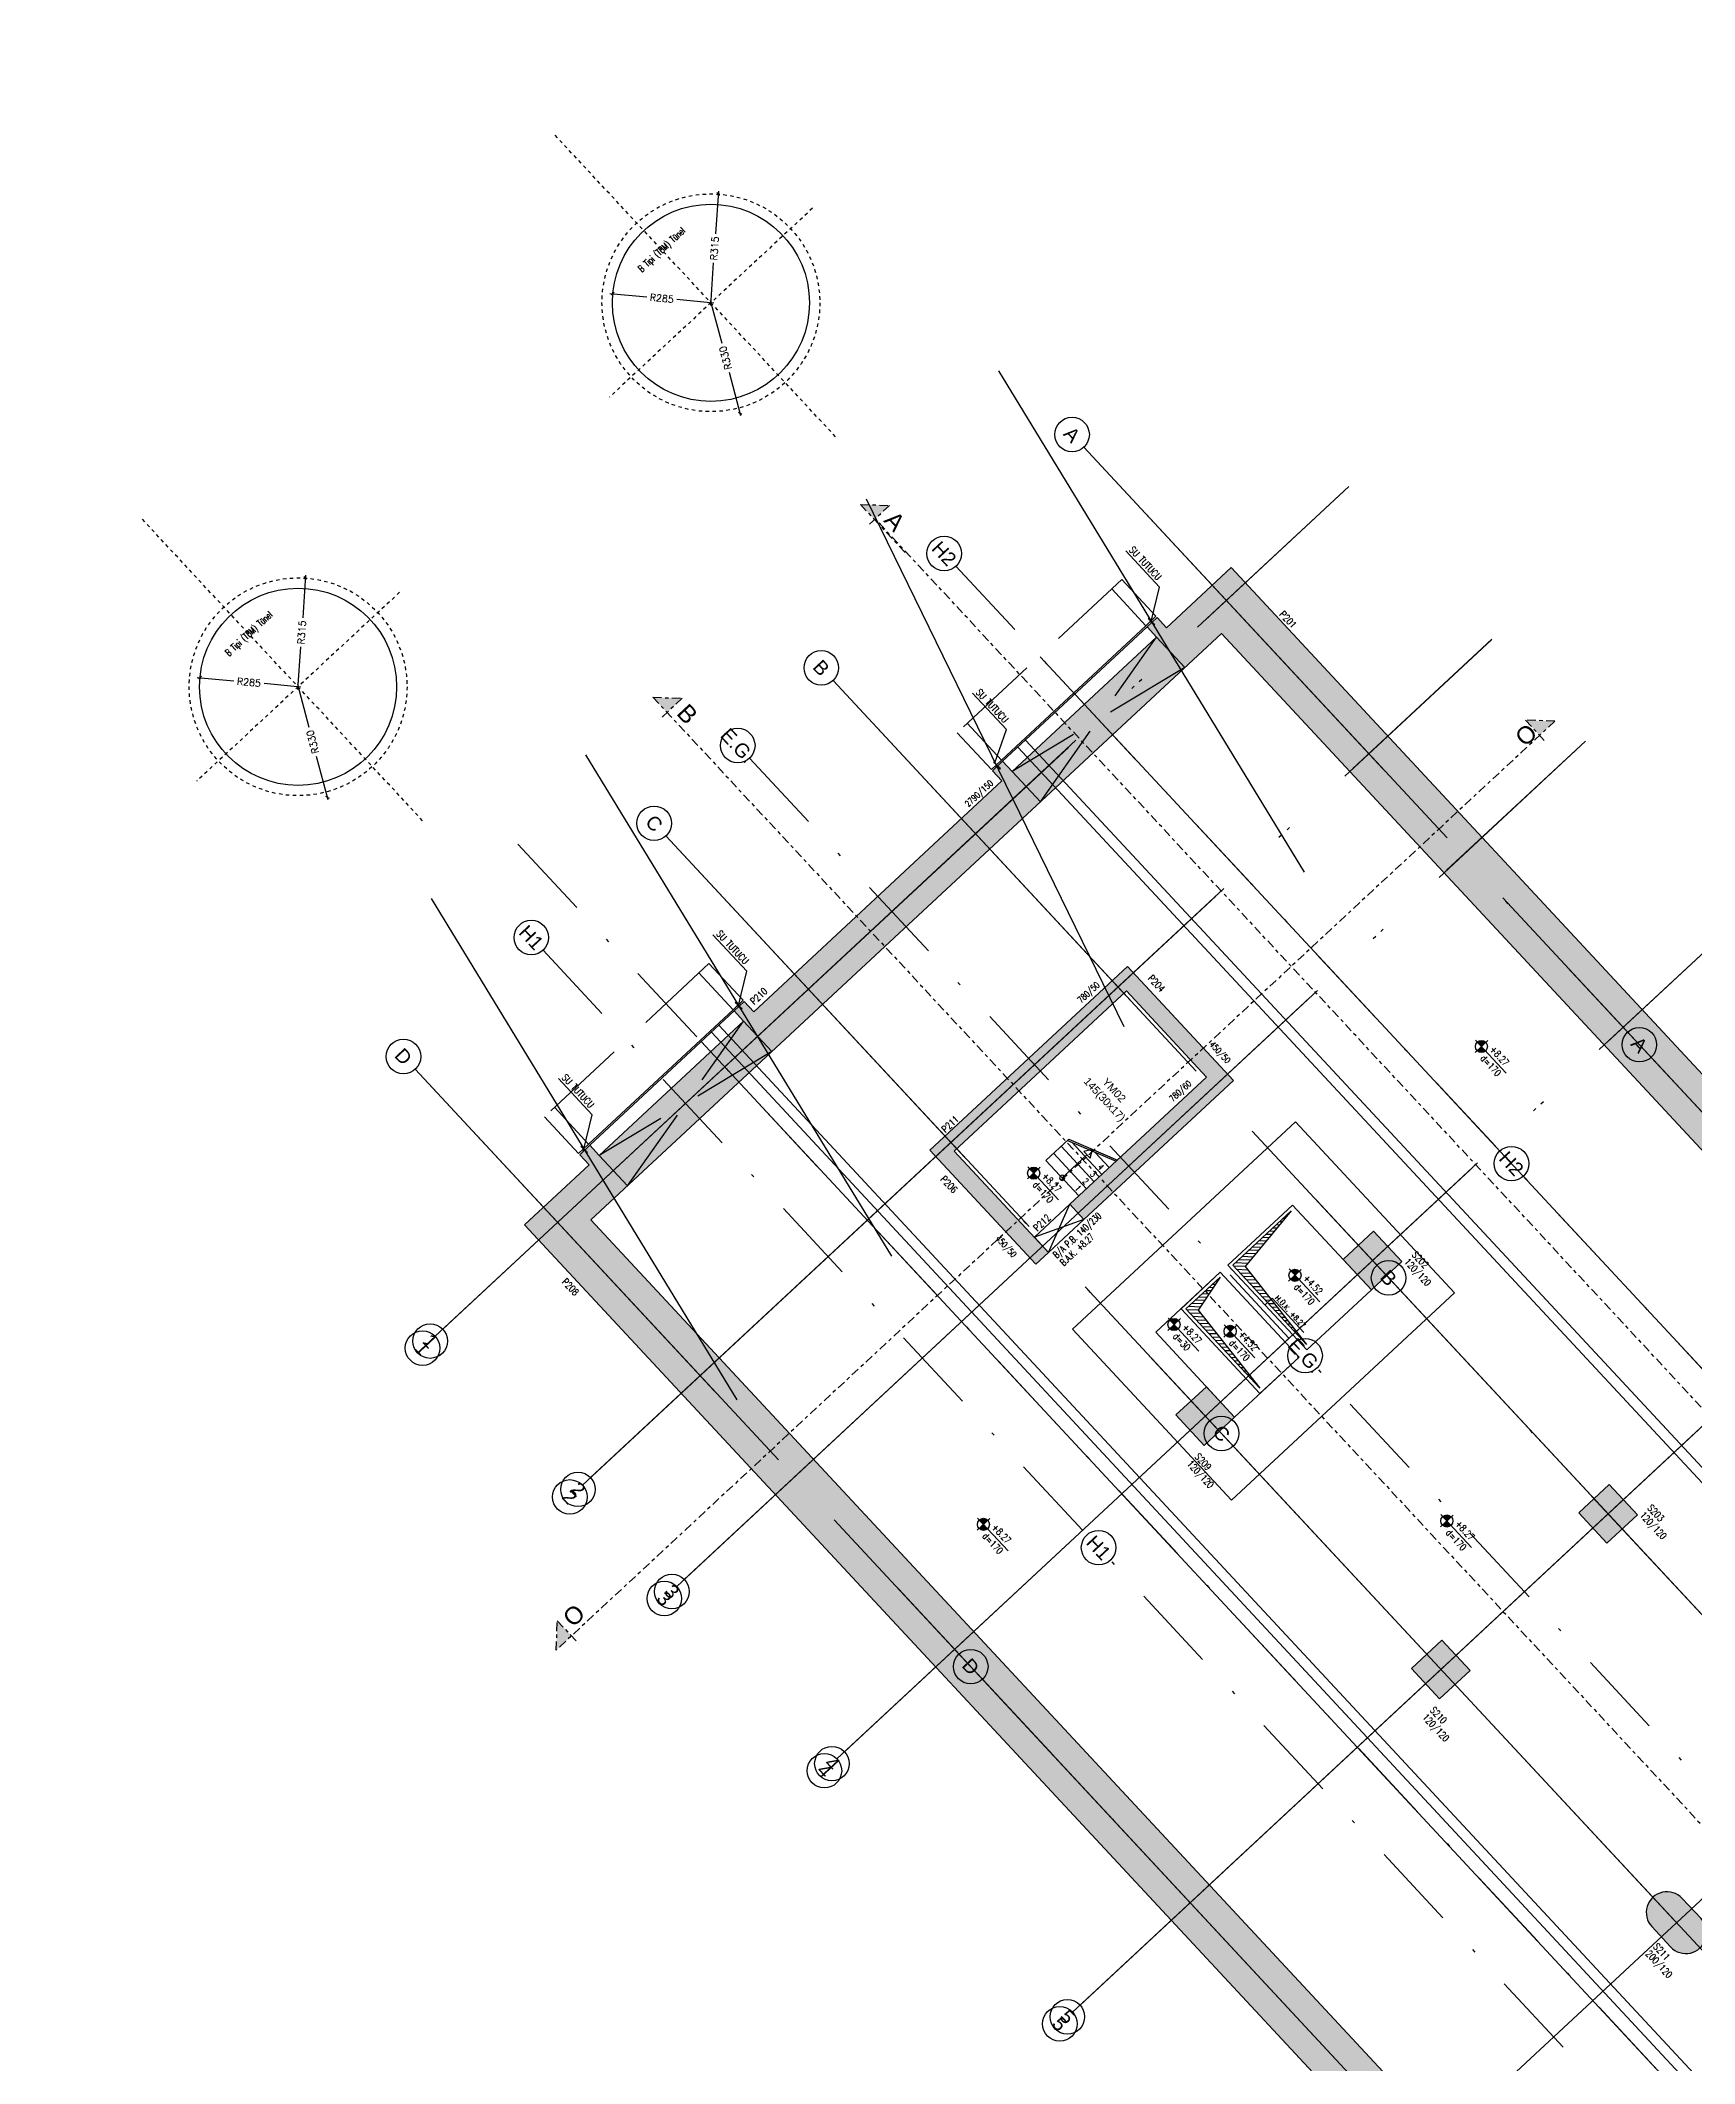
# Model space of a CAD drawing. Header units: millimetres. Extents: x 400382 to 401422, y 4543975 to 4544126.
# Drawn here: x 400381.6 to 400429.4, y 4544067.4 to 4544125.9 of the extents above; entities that cross this region are included whole.
import ezdxf
from ezdxf.enums import TextEntityAlignment as Align

# ---------------------------------------------------------------- set-up
doc = ezdxf.new("R2010")
doc.units = ezdxf.units.MM
for name, pattern in [('AKS', [3, 2.5, -0.25, 0, -0.25]), ('CENTER', [2, 1.25, -0.25, 0.25, -0.25]), ('CIZGI', [0.4, 0.25, -0.15]), ('CONTINU', [0]), ('DASHDOT2', [0.5, 0.25, -0.125, 0, -0.125]), ('HIDDEN', [0.375, 0.25, -0.125]), ('UUC-ST-KAL-I05-101-U-000$0$ACAD_ISO05W100', [33, 24, -3, 0, -3, 0, -3])]:
    doc.linetypes.add(name, pattern=pattern)
doc.layers.add('A-DETL', color=90, linetype='Continuous', lineweight=15)
for name, color, linetype in [('aks prota', 2, 'AKS'), ('boşluk prota', 2, 'Continuous'), ('boşluk taraması prota', 252, 'Continuous'), ('caks prota', 4, 'Continuous'), ('görünüş prota', 4, 'Continuous'), ('kesit tarama prota', 252, 'Continuous'), ('kiriş prota', 6, 'Continuous'), ('kolon prota', 1, 'Continuous'), ('kolon tarama prota', 252, 'Continuous'), ('lkolon prota', 4, 'Continuous'), ('lperde prota', 4, 'Continuous'), ('merdiven prota', 2, 'Continuous'), ('metraj prota', 2, 'Continuous'), ('not prota', 2, 'Continuous'), ('not yazısı prota', 6, 'Continuous'), ('not çizgisi prota', 4, 'Continuous'), ('perde prota', 1, 'Continuous'), ('PRT-AL-TUNEL_EKSENI', 14, 'DASHDOT2'), ('PRT-MI-ad_dim', 8, 'Continuous'), ('prt-s-taxis', 7, 'Continuous'), ('skesit prota', 7, 'Continuous'), ('st-s_level (kot)', 6, 'Continuous'), ('st-s_levelmark (kot işareti)', 4, 'Continuous'), ('st_s_not çizgisi', 4, 'CIZGI'), ('st_s_ölçü', 4, 'Continuous'), ('taks prota', 7, 'Continuous'), ('temel prota', 6, 'Continuous'), ('tkesit prota', 7, 'Continuous'), ('tkolon prota', 6, 'Continuous'), ('tnot prota', 4, 'Continuous'), ('tperde prota', 6, 'Continuous'), ('UUC-ST-KAL-I05-101-U-000$0$st_s_su tutucu', 2, 'Continuous')]:
    doc.layers.add(name, color=color, linetype=linetype)
doc.styles.add('Arial', font='Arial.ttf')
doc.styles.add('OLCU', font='romanstw.shx')
doc.styles.add('PRT-MI-a_Arial', font='Arial.ttf', dxfattribs={"height": 30})
doc.styles.get("Standard").update_dxf_attribs({"font": 'Arial.ttf'})
doc.styles.add('TAKS', font='Arial Unicode.ttf')
doc.styles.add('TEXT250', font='romanstw.shx', dxfattribs={"width": 0.8, "height": 25})
doc.styles.add('tkolon', font='romanstw.shx')
doc.styles.add('TNOT', font='romanstw.shx', dxfattribs={"width": 0.8, "height": 250})
doc.styles.add('TSIMPLEX', font='romanstw.shx')
doc.dimstyles.new('1-100', dxfattribs={"dimscale": 0.5, "dimtxt": 2, "dimasz": 7.5, "dimexe": 3, "dimexo": 5, "dimgap": 5, "dimtad": 3, "dimdec": 1, "dimlfac": 2, "dimzin": 9, "dimdsep": 46, "dimtxsty": 'Standard', "dimblk": 'OBLIQUE', "dimcen": 0.09, "dimclrd": 3, "dimclre": 3, "dimclrt": 1, "dimadec": 3, "dimazin": 0, "dimtfac": 1, "dimtdec": 1, "dimtofl": 0, "dimtmove": 0, "dimatfit": 3, "dimfxl": 4, "dimtolj": 1, "dimtzin": 0, "dimarcsym": 0})
doc.dimstyles.new('1-50', dxfattribs={"dimtxt": 10, "dimasz": 4, "dimexe": 4, "dimexo": 8, "dimgap": 4, "dimtad": 1, "dimdec": 1, "dimrnd": 0.05, "dimzin": 9, "dimdsep": 46, "dimtxsty": 'OLCU', "dimblk1": 'OBLIQUE', "dimblk2": 'OBLIQUE', "dimsah": 1, "dimcen": 2, "dimdle": 4, "dimclrd": 4, "dimclre": 4, "dimclrt": 3, "dimadec": 1, "dimazin": 0, "dimtfac": 1, "dimtdec": 1, "dimtix": 1, "dimtmove": 2, "dimatfit": 3, "dimldrblk": 'OBLIQUE', "dimfxl": 1, "dimtvp": 1, "dimtolj": 1, "dimtzin": 1, "dimarcsym": 0})

# ---------------------------------------------------------------- blocks, each defined once
blk = doc.blocks.new('PLAN_KOT')
at = {"layer": 'st-s_levelmark (kot işareti)'}
h = blk.add_hatch(color=256, dxfattribs=at)
h.paths.add_polyline_path([(0, 17.5, 0.4142135623730951), (-17.5, 0), (0, 0)])
h.paths.add_polyline_path([(17.5, 0), (0, 0), (0, -17.5, 0.4142135623730951)])
for p, q in [((105, 0), (-25, 0)), ((0, 25), (0, -25))]:
    blk.add_line(p, q, dxfattribs=at)
blk.add_circle((0, 0), 17.5, dxfattribs=at)
at = {"layer": 'st-s_level (kot)', "color": 6, "style": 'OLCU', "width": 0.8}
for tag, p in [('KOT', (22.6700442370493, 9.780006943954504)), ('DÖŞEME_KALINLIĞI', (22.6700442370493, -27.62999305603444))]:
    blk.add_attdef(tag, p, '', height=20, dxfattribs=at)
blk = doc.blocks.new('_Oblique')
at = {"layer": 'st_s_ölçü', "lineweight": -2}
blk.add_line((-0.5, -0.5), (0.5, 0.5), dxfattribs=at)
blk = doc.blocks.new('*D18')
at = {"layer": 'DEFPOINTS', "color": 0, "transparency": 16777216}
for p in [(-455.7768124120485, 109.5869111729116), (-265.7931828767396, -102.8541877429707)]:
    blk.add_point(p, dxfattribs=at)
at = {"layer": 'st_s_ölçü', "color": 4, "lineweight": -2, "transparency": 16777216}
for p, q in [((-461.1096862235661, 115.5501700898487), (-389.9253438287682, 35.95131222538865)), ((-260.4603090652221, -108.8174466599078), (-331.6446514600408, -29.21858879542449))]:
    blk.add_line(p, q, dxfattribs=at)
at = {"layer": 'st_s_ölçü', "color": 4, "lineweight": -2, "transparency": 16777216, "xscale": 8, "yscale": 8, "zscale": 8, "rotation": 131.8058995973175}
blk.add_blockref('_Oblique', (-455.7768124120485, 109.5869111729116), dxfattribs=at)
at = {"layer": 'st_s_ölçü', "color": 3, "transparency": 16777216, "insert": (-360.7849976444195, 3.366361714968633), "char_height": 20, "attachment_point": 5, "rotation": 311.8058995973175, "style": 'OLCU'}
blk.add_mtext('\\A1;R285', dxfattribs=at)
blk = doc.blocks.new('*D19')
at = {"layer": 'DEFPOINTS', "color": 0, "transparency": 16777216}
for p in [(-36.3406229420434, 112.9617587007597), (-265.7931828767178, -102.8541877429798)]:
    blk.add_point(p, dxfattribs=at)
at = {"layer": 'st_s_ölçü', "color": 4, "lineweight": -2, "transparency": 16777216}
for p, q in [((-30.51325634052741, 118.4427986104425), (-120.6119750752906, 33.69874405447169)), ((-271.6205494782338, -108.3352276526625), (-181.5218307435179, -23.5911730967362))]:
    blk.add_line(p, q, dxfattribs=at)
at = {"layer": 'st_s_ölçü', "color": 4, "lineweight": -2, "transparency": 16777216, "xscale": 8, "yscale": 8, "zscale": 8, "rotation": 43.24583088137385}
blk.add_blockref('_Oblique', (-36.3406229420434, 112.9617587007597), dxfattribs=at)
at = {"layer": 'st_s_ölçü', "color": 3, "transparency": 16777216, "insert": (-151.0669029094242, 5.053785478889026), "char_height": 20, "attachment_point": 5, "rotation": 43.24583088137385, "style": 'OLCU'}
blk.add_mtext('\\A1;R315', dxfattribs=at)
blk = doc.blocks.new('*D20')
at = {"layer": 'DEFPOINTS', "color": 0, "transparency": 16777216}
for p in [(-265.7931828767105, -102.8541877429579), (-421.0483857594118, -394.0514095323542)]:
    blk.add_point(p, dxfattribs=at)
at = {"layer": 'lkolon prota', "color": 4, "lineweight": -2, "transparency": 16777216}
for p, q in [((-262.0294203825846, -95.79486115412448), (-322.8545106894434, -209.8786212058137)), ((-424.8121482535377, -401.1107361211878), (-363.9870579466764, -287.0269760694938))]:
    blk.add_line(p, q, dxfattribs=at)
at = {"layer": 'lkolon prota', "color": 4, "lineweight": -2, "transparency": 16777216, "xscale": 8, "yscale": 8, "zscale": 8, "rotation": 241.9351701811658}
blk.add_blockref('_Oblique', (-421.0483857594118, -394.0514095323542), dxfattribs=at)
at = {"layer": 'lkolon prota', "color": 3, "transparency": 16777216, "insert": (-343.420784318052, -248.4527986376579), "char_height": 20, "attachment_point": 5, "rotation": 61.935170181165795, "style": 'OLCU'}
blk.add_mtext('\\A1;R330', dxfattribs=at)
blk = doc.blocks.new('Stair_Anotation')
at = {"color": 0, "style": 'PRT-MI-a_Arial'}
blk.add_attdef('M.ADI', text='', height=0.2, dxfattribs=at).set_placement((0, 0), align=Align.BOTTOM_CENTER)
blk.add_attdef('BAS.SAYI-(EN-RIHT)', text='', height=0.2, dxfattribs=at).set_placement((0, -0.07999999999999999), align=Align.TOP_CENTER)
blk = doc.blocks.new('*U39')
at = {"layer": 'metraj prota', "color": 4}
blk.add_lwpolyline([(-119.9999999949207, 2.497886197677645e-06), (-97.49999999492069, 12.99038355465238), (-97.49999999492069, -12.99037855888089)], close=True, dxfattribs=at)
blk.add_lwpolyline([(0, 0), (-97.49999999492069, 7.151767336018662e-07)], dxfattribs=at)
blk.add_circle((0, -7.319449650822207e-07), 7.5, dxfattribs=at)
blk = doc.blocks.new('A$C127942D9')
at = {"layer": 'aks prota', "ltscale": 2}
blk.add_line((-265.7931828767323, -631.6843460802356), (-265.7931828767178, 559.6811305509054), dxfattribs=at)
at = {"layer": 'aks prota'}
blk.add_line((135.1872869510917, -102.8541877429761), (-666.7736527046291, -102.8541877429725), dxfattribs=at)
at = {"layer": 'görünüş prota', "color": 6, "linetype": 'CIZGI', "ltscale": 2}
blk.add_circle((-265.7931828767323, -102.8541877429652), 315, dxfattribs=at)
at = {"layer": 'görünüş prota', "color": 6}
blk.add_circle((-265.7931828767105, -102.8541877429798), 285, dxfattribs=at)
at = {"layer": 'not prota', "style": 'TEXT250', "width": 0.7}
blk.add_text('B Tipi (TBM) Tünel', height=20, dxfattribs=at).set_placement((-265.7931828766596, 106.8190974679765), align=Align.MIDDLE_CENTER)
at = {"layer": 'lkolon prota'}
dim = blk.add_radius_dim(center=(-265.7931828767105, -102.8541877429579), mpoint=(-421.0483857594118, -394.0514095323542), dimstyle='1-100', dxfattribs=at)
dim.commit()
dim.dimension.update_dxf_attribs({"geometry": '*D20', "text_midpoint": (-343.420784318052, -248.4527986376579), "dimtype": 132})
at = {"layer": 'st_s_ölçü'}
for center, mpoint, picture, middle in [((-265.7931828767178, -102.8541877429798), (-36.3406229420434, 112.9617587007597), '*D19', (-151.0669029094242, 5.053785478889026)), ((-265.7931828767396, -102.8541877429707), (-455.7768124120485, 109.5869111729116), '*D18', (-360.7849976444195, 3.366361714968633))]:
    dim = blk.add_radius_dim(center=center, mpoint=mpoint, dimstyle='1-100', dxfattribs=at)
    dim.commit()
    dim.dimension.update_dxf_attribs({"geometry": picture, "text_midpoint": middle, "dimtype": 132})

msp = doc.modelspace()

# ---------------------------------------------------------------- hatches: boundary and pattern name
at = {"layer": 'boşluk taraması prota', "ltscale": 2}
h = msp.add_hatch(dxfattribs=at)
h.set_pattern_fill('ANSI31', color=256, scale=0.03, angle=-47.07600604258852, style=0)
h.set_pattern_definition([(357.9239939574115, (399636.6688354146, 4544324.558933241), (0.003450451557221311, 0.09518748281182388), [])])
h.paths.add_polyline_path([(400417.7626034808, 4544092.020626908), (400416.4268231597, 4544090.414905456), (400418.2047318984, 4544088.15472956), (400416.0717977849, 4544090.448113291)])
h = msp.add_hatch(dxfattribs=at)
h.set_pattern_fill('ANSI31', color=256, scale=0.03, angle=-47.07600604258852, style=0)
h.set_pattern_definition([(357.9239939574115, (399635.3141585458, 4544323.29903222), (0.003450451557221311, 0.09518748281182388), [])])
h.paths.add_polyline_path([(400415.7056689016, 4544090.107599502), (400415.0721462918, 4544089.155004435), (400416.8500550305, 4544086.894828539), (400414.717120917, 4544089.18821227)])
at = {"layer": 'kesit tarama prota'}
h = msp.add_hatch(color=256, dxfattribs=at)
h.dxf.hatch_style = 1
h.paths.add_polyline_path([(400406.1510118218, 4544112.413220996), (400405.3030406148, 4544112.443959109), (400405.7116571618, 4544112.004604449)])
h = msp.add_hatch(color=256, dxfattribs=at)
h.dxf.hatch_style = 1
h.paths.add_polyline_path([(400400.1557092192, 4544106.837361508), (400399.3077380112, 4544106.868099621), (400399.7163545582, 4544106.428744961)])
h = msp.add_hatch(color=256, dxfattribs=at)
h.dxf.hatch_style = 1
h.paths.add_polyline_path([(400424.5333345975, 4544106.206312343), (400425.3813058045, 4544106.175574231), (400424.941951145, 4544105.766957683)])
h = msp.add_hatch(color=256, dxfattribs=at)
h.dxf.hatch_style = 1
h.paths.add_polyline_path([(400396.5419137375, 4544080.173226121), (400396.511175625, 4544079.325254913), (400396.950530285, 4544079.733871461)])
at = {"layer": 'kolon tarama prota'}
h = msp.add_hatch(color=256, dxfattribs=at)
h.dxf.hatch_style = 1
h.paths.add_polyline_path([(400441.0592837702, 4544042.730103491), (400440.7510612016, 4544045.264066025), (400397.5101490729, 4544091.757768669), (400415.7433674634, 4544108.715355383), (400430.6105204271, 4544092.729823278), (400434.9238637551, 4544093.253628034), (400434.7430349011, 4544094.742688451), (400431.1884057522, 4544094.311020598), (400416.0245210188, 4544110.615606071), (400414.1572637139, 4544108.878985745), (400413.8848526822, 4544109.171888852), (400413.5919495751, 4544108.89947782), (400413.8643606068, 4544108.606574713), (400409.6904913369, 4544104.724717514), (400409.4180803052, 4544105.01762062), (400409.125177199, 4544104.74520959), (400409.3975882307, 4544104.452306483), (400402.2214629087, 4544097.778236945), (400401.9490517997, 4544098.071140136), (400401.6561486926, 4544097.798729104), (400401.9285598015, 4544097.505825914), (400397.7546897405, 4544093.623967978), (400397.4822786315, 4544093.916871169), (400397.1893755244, 4544093.644460137), (400397.4617866334, 4544093.351556947), (400395.5945293284, 4544091.614936621)])
h = msp.add_hatch(color=256, dxfattribs=at)
h.dxf.hatch_style = 1
h.paths.add_polyline_path([(400416.088531076, 4544095.789669244), (400413.0239069713, 4544099.084829194), (400407.3122963905, 4544093.772814078), (400410.3769204952, 4544090.477654129), (400410.7430493785, 4544090.818167917), (400408.0189390634, 4544093.747198984), (400412.9982918776, 4544098.378186521), (400415.3137856456, 4544095.888510115), (400411.3595937053, 4544092.210961189), (400411.7682102527, 4544091.771606529)])
h = msp.add_hatch(color=256, dxfattribs=at)
h.dxf.hatch_style = 1
h.paths.add_polyline_path([(400420.1406451622, 4544091.432735542), (400420.9578782567, 4544090.554026222), (400420.0791689362, 4544089.736793127), (400419.2619358418, 4544090.615502447)])
h = msp.add_hatch(color=256, dxfattribs=at)
h.dxf.hatch_style = 1
h.paths.add_polyline_path([(400415.3077439019, 4544086.937953521), (400416.1249769963, 4544086.059244201), (400415.2462676759, 4544085.242011106), (400414.4290345814, 4544086.120720426)])
h = msp.add_hatch(color=256, dxfattribs=at)
h.dxf.hatch_style = 1
h.paths.add_polyline_path([(400426.9509209506, 4544084.110157875), (400427.7681540456, 4544083.231448555), (400426.8894447247, 4544082.41421546), (400426.0722116302, 4544083.29292478)])
h = msp.add_hatch(color=256, dxfattribs=at)
h.dxf.hatch_style = 1
h.paths.add_polyline_path([(400422.1138699814, 4544079.611516466), (400422.9311030759, 4544078.732807146), (400422.0523937568, 4544077.915574053), (400421.2351606619, 4544078.794283373)])
h = msp.add_hatch(color=256, dxfattribs=at)
h.dxf.hatch_style = 1
edge = h.paths.add_edge_path()
edge.add_arc((400428.6251463443, 4544071.737730077), 0.6, 42.92399395741148, 222.9239939574115)
edge.add_line((400428.1857916838, 4544071.329113529), (400428.7306137469, 4544070.743307316))
edge.add_arc((400429.1699684076, 4544071.151923863), 0.6, 222.9239939574115, 402.9239939574115)
edge.add_line((400429.6093230676, 4544071.56054041), (400429.0645010045, 4544072.146346623))

# ---------------------------------------------------------------- linework, layer by layer
at = {"layer": 'A-DETL', "color": 1, "lineweight": 5}
msp.add_lwpolyline([(400410.4979693997, 4544108.041349597), (400516.5495531112, 4543994.012052912)], dxfattribs=at)
at = {"layer": 'aks prota', "ltscale": 10}
for p, q in [((400524.7599808746, 4543992.599262114), (400411.7644162872, 4544114.094899495)), ((400522.903262665, 4543994.595651645), (400411.7644162877, 4544114.094899494)), ((400393.0129244854, 4544088.394562317), (400419.4263732, 4544112.960074417)), ((400393.2317669033, 4544088.59809409), (400419.4263732005, 4544112.960074416)), ((400397.2698558043, 4544084.091552479), (400423.5465900544, 4544108.529914927)), ((400397.5053808065, 4544084.311003077), (400423.5632726392, 4544108.545833751)), ((400517.5106289843, 4543985.857089083), (400404.5150643969, 4544107.352726464)), ((400515.6539107747, 4543987.853478614), (400404.5150643974, 4544107.352726463)), ((400399.9939661305, 4544081.1625214), (400426.2707003807, 4544105.600883848)), ((400400.212808548, 4544081.366053173), (400426.2707003811, 4544105.600883847)), ((400512.6777277249, 4543981.362307062), (400399.6821631375, 4544102.857944444)), ((400510.8210095149, 4543983.358696594), (400399.6821631375, 4544102.857944444)), ((400404.6249536574, 4544076.183168598), (400430.9016879075, 4544100.621531045)), ((400404.8437960749, 4544076.386700369), (400430.901687908, 4544100.621531044)), ((400505.4283758346, 4543974.620134031), (400392.4328112472, 4544096.115771413)), ((400503.5716576246, 4543976.616523563), (400392.4328112472, 4544096.115771413)), ((400512.2140643822, 4544006.088943115), (400428.1666244437, 4544096.458837923)), ((400411.4352294458, 4544068.860590931), (400438.0340885478, 4544093.598541744)), ((400411.6540718633, 4544069.064122703), (400438.0340885483, 4544093.598541744)), ((400504.9647124923, 4543999.346770084), (400420.9172725538, 4544089.716664892)), ((400418.2455052347, 4544061.538013265), (400443.6435301644, 4544085.159142617)), ((400418.4643476522, 4544061.741545036), (400443.6435301648, 4544085.159142616)), ((400492.8824593424, 4543988.109815033), (400408.835019404, 4544078.47970984))]:
    msp.add_line(p, q, dxfattribs=at)
at = {"layer": 'boşluk prota', "ltscale": 0.05}
for points in [[(400417.7626034808, 4544092.020626908), (400416.4268231597, 4544090.414905456), (400418.2047318984, 4544088.15472956), (400416.0717977849, 4544090.448113291)], [(400415.7056689016, 4544090.107599502), (400415.0721462918, 4544089.155004435), (400416.8500550305, 4544086.894828539), (400414.717120917, 4544089.18821227)]]:
    msp.add_lwpolyline(points, close=True, dxfattribs=at)
at = {"layer": 'caks prota', "ltscale": 0.05}
for centre in [(400411.4239024976, 4544114.461028378), (400411.4239024981, 4544114.461028378), (400407.726000776, 4544111.021839106), (400407.7260007765, 4544111.021839105), (400404.1745506073, 4544107.718855347), (400404.1745506078, 4544107.718855347), (400401.7580999774, 4544105.471464338), (400401.7580999779, 4544105.471464337), (400399.3416493479, 4544103.224073327), (400399.3416493479, 4544103.224073326), (400395.7901991792, 4544099.921089569), (400395.7901991792, 4544099.921089569), (400427.8261106543, 4544096.824966806), (400392.0922974576, 4544096.481900297), (400392.0922974576, 4544096.481900295), (400424.1282089327, 4544093.385777532), (400420.5767587644, 4544090.082793775), (400392.646795602, 4544088.054048529), (400392.86563802, 4544088.257580301), (400418.1603081344, 4544087.835402764), (400415.7438575045, 4544085.588011755), (400396.903726921, 4544083.751038689), (400397.1392519232, 4544083.970489288), (400412.1924073361, 4544082.285027997), (400399.6359031186, 4544080.813503096), (400399.854745537, 4544081.017034869), (400408.4945056146, 4544078.845838724), (400404.2635181653, 4544075.837665768), (400404.4823605833, 4544076.04119754), (400411.0691005625, 4544068.520077141), (400411.28794298, 4544068.723608914)]:
    msp.add_circle(centre, 0.5, dxfattribs=at)
at = {"layer": 'kiriş prota'}
msp.add_line((400400.7042128048, 4544096.913392516), (400503.8798910817, 4543985.97634078), dxfattribs=at)
for points in [[(400409.4180802279, 4544105.017620704), (400413.5919494978, 4544108.899477904)], [(400401.6561486926, 4544097.798729104), (400397.4822786315, 4544093.916871169)], [(400410.6697678911, 4544093.481291991), (400411.3287998806, 4544094.094216811)]]:
    msp.add_lwpolyline(points, dxfattribs=at)
at = {"layer": 'kolon prota', "color": 1}
for points in [[(400420.1406451622, 4544091.432735542), (400420.9578782567, 4544090.554026222), (400420.0791689362, 4544089.736793127), (400419.2619358418, 4544090.615502447)], [(400415.3077439019, 4544086.937953521), (400416.1249769963, 4544086.059244201), (400415.2462676759, 4544085.242011106), (400414.4290345814, 4544086.120720426)], [(400426.9509209506, 4544084.110157875), (400427.7681540456, 4544083.231448555), (400426.8894447247, 4544082.41421546), (400426.0722116302, 4544083.29292478)], [(400422.1138699814, 4544079.611516466), (400422.9311030759, 4544078.732807146), (400422.0523937568, 4544077.915574053), (400421.2351606619, 4544078.794283373)]]:
    msp.add_lwpolyline(points, close=True, dxfattribs=at)
msp.add_lwpolyline([(400429.0645010043, 4544072.146346623, 0.9999999999999999), (400428.1857916838, 4544071.329113529), (400428.7306137467, 4544070.743307316, 0.9999999999999999), (400429.6093230676, 4544071.56054041)], format="xyb", close=True, dxfattribs=at)
at = {"layer": 'kolon tarama prota', "linetype": 'HIDDEN', "ltscale": 10}
for points in [[(400412.8633112367, 4544110.270275585), (400408.1036357535, 4544105.843596322)], [(400400.9275100357, 4544099.169526418), (400396.1678345525, 4544094.742847155)]]:
    msp.add_lwpolyline(points, dxfattribs=at)
at = {"layer": 'kolon tarama prota'}
for points in [[(400412.5704081296, 4544109.997864554), (400413.5578981964, 4544108.936090709), (400413.8508013035, 4544109.20850174), (400412.8633112367, 4544110.270275585)], [(400409.3840288487, 4544105.054233592), (400413.5578981186, 4544108.936090792)], [(400408.1036357535, 4544105.843596322), (400409.0911258203, 4544104.781822478), (400409.3840289265, 4544105.054233509), (400408.3965388597, 4544106.116007354)], [(400400.6346073244, 4544098.897115754), (400401.6220973134, 4544097.835341992), (400401.9150004205, 4544098.107753024), (400400.9275104315, 4544099.169526786)], [(400401.6220973134, 4544097.835341992), (400397.4482272523, 4544093.953484057)], [(400396.1678341562, 4544094.742846787), (400397.1553241452, 4544093.681073025), (400397.4482272523, 4544093.953484057), (400396.4607372633, 4544095.015257819)]]:
    msp.add_lwpolyline(points, dxfattribs=at)
at = {"layer": 'merdiven prota', "linetype": 'HIDDEN', "ltscale": 10}
for points in [[(400413.8643606068, 4544108.606574713), (400414.6815937012, 4544107.727865393), (400409.6904913369, 4544104.724717514), (400410.5077244313, 4544103.846008194), (400413.8643606068, 4544108.606574713)], [(400401.9285593289, 4544097.505825629), (400402.7457924234, 4544096.627116309), (400397.7546900585, 4544093.62396843), (400398.571923153, 4544092.74525911), (400401.9285593289, 4544097.505825629)], [(400410.8894452211, 4544093.685600264), (400411.8428838314, 4544092.660439391)], [(400411.109122551, 4544093.889908537), (400412.0625611614, 4544092.864747664)], [(400411.2887668293, 4544094.05698455), (400412.6955475132, 4544093.453449051)], [(400411.3287998806, 4544094.094216811), (400412.7355805645, 4544093.490681311)], [(400411.4129947065, 4544094.003688443), (400412.2822384909, 4544093.069055937)], [(400412.0946826478, 4544093.711231433), (400412.5019158209, 4544093.273364211)], [(400410.6697678911, 4544093.481291991), (400411.6232065014, 4544092.456131117)], [(400411.3595936946, 4544092.2109612), (400411.7682102416, 4544091.77160654), (400410.3344328315, 4544091.257522577), (400410.7430493785, 4544090.818167917), (400411.3595936946, 4544092.2109612)]]:
    msp.add_lwpolyline(points, dxfattribs=at)
at = {"layer": 'not prota', "ltscale": 0.1}
msp.add_lwpolyline([(400417.0030876836, 4544089.299930332), (400417.2102693226, 4544089.492617138), (400418.1259307205, 4544088.508075261)], dxfattribs=at)
at = {"layer": 'perde prota'}
for points in [[(400431.1884057522, 4544094.311020598), (400416.0245210188, 4544110.615606071), (400414.1572637139, 4544108.878985745), (400413.8848526822, 4544109.171888852), (400413.5919495751, 4544108.89947782), (400413.8643606068, 4544108.606574713), (400409.6904913369, 4544104.724717514), (400409.4180803052, 4544105.01762062), (400409.125177199, 4544104.74520959), (400409.3975882307, 4544104.452306483), (400402.2214629087, 4544097.778236945), (400401.9490517997, 4544098.071140136), (400401.6561486926, 4544097.798729104), (400401.9285598015, 4544097.505825914), (400397.7546897405, 4544093.623967978), (400397.4822786315, 4544093.916871169), (400397.1893755244, 4544093.644460137), (400397.4617866334, 4544093.351556947), (400395.5945293284, 4544091.614936621), (400441.0592837702, 4544042.730103491)], [(400440.7510612016, 4544045.264066025), (400397.5101490729, 4544091.757768669), (400415.7433674634, 4544108.715355383), (400430.6105204271, 4544092.729823278)], [(400411.7682102527, 4544091.771606529), (400416.088531076, 4544095.789669244), (400413.0239069713, 4544099.084829194), (400407.3122963905, 4544093.772814078), (400410.3769204952, 4544090.477654129), (400410.7430493785, 4544090.818167917), (400408.0189390634, 4544093.747198984), (400412.9982918776, 4544098.378186521), (400415.3137856456, 4544095.888510115), (400411.3595937053, 4544092.210961189), (400411.7682102416, 4544091.77160654)], [(400411.3595936778, 4544092.210961163), (400410.3344328315, 4544091.257522577)], [(400411.7682102527, 4544091.771606529), (400410.7430493785, 4544090.818167917)]]:
    msp.add_lwpolyline(points, dxfattribs=at)
at = {"layer": 'PRT-AL-TUNEL_EKSENI', "ltscale": 10}
for p, q in [((400408.0665145661, 4544110.655710221), (400519.2053609435, 4543991.156462371)), ((400402.0986137674, 4544105.105335454), (400513.2374601448, 4543985.606087605)), ((400395.4000272527, 4544102.616584554), (400506.5388736306, 4543983.117336705)), ((400396.1307129688, 4544099.554960685), (400507.2695593461, 4543980.055712836))]:
    msp.add_line(p, q, dxfattribs=at)
at = {"layer": 'skesit prota', "linetype": 'CENTER', "ltscale": 0.2}
for p, q in [((400405.3030406148, 4544112.443959109), (400406.6650957726, 4544110.979443576)), ((400405.3030406148, 4544112.443959109), (400406.1510118218, 4544112.413220996)), ((400406.1510118218, 4544112.413220996), (400405.4919798318, 4544111.800296175)), ((400399.3077380112, 4544106.868099621), (400400.1557092192, 4544106.837361508)), ((400400.1557092192, 4544106.837361508), (400399.4966772282, 4544106.224436686)), ((400424.5333345975, 4544106.206312343), (400425.1462594187, 4544105.547280354)), ((400425.3813058045, 4544106.175574231), (400424.5333345975, 4544106.206312343)), ((400396.511175625, 4544079.325254913), (400396.5419137375, 4544080.173226121)), ((400396.5419137375, 4544080.173226121), (400397.1548385588, 4544079.514194131))]:
    msp.add_line(p, q, dxfattribs=at)
for points in [[(400485.5836589453, 4544084.631196891), (400436.7275950043, 4544078.69820323), (400405.7329538483, 4544112.024411178)], [(400399.3077380112, 4544106.868099621), (400510.0191421774, 4543987.828448253)], [(400425.3813058045, 4544106.175574231), (400396.511175625, 4544079.325254913)]]:
    msp.add_lwpolyline(points, dxfattribs=at)
at = {"layer": 'temel prota', "color": 5}
for p, q in [((400409.8574348884, 4544105.426237252), (400512.9650104074, 4543994.562411292)), ((400410.0771122184, 4544105.630545525), (400513.1846877374, 4543994.766719567)), ((400400.9971159115, 4544097.185803547), (400504.1727941884, 4543986.248751812)), ((400401.216793241, 4544097.390111821), (400504.3924715179, 4543986.453060085))]:
    msp.add_line(p, q, dxfattribs=at)
for points in [[(400417.884817875, 4544094.592441724), (400422.481754024, 4544089.649701808), (400416.0378856766, 4544083.656659113), (400411.4409495275, 4544088.599399029)], [(400417.7977265553, 4544092.189856636), (400420.0791689362, 4544089.736793127), (400418.2119116317, 4544088.000172801), (400415.9304692508, 4544090.45323631)], [(400415.7107919198, 4544090.248928037), (400417.9922343008, 4544087.795864526), (400416.1249769963, 4544086.059244201), (400413.8435346154, 4544088.51230771)]]:
    msp.add_lwpolyline(points, close=True, dxfattribs=at)
at = {"layer": 'temel prota'}
msp.add_lwpolyline([(400415.7107919198, 4544090.248928037), (400417.9926738529, 4544087.79539191), (400416.8576743151, 4544086.739799162), (400414.575792382, 4544089.193335289)], close=True, dxfattribs=at)
at = {"layer": 'UUC-ST-KAL-I05-101-U-000$0$st_s_su tutucu', "linetype": 'UUC-ST-KAL-I05-101-U-000$0$ACAD_ISO05W100', "ltscale": 0.05}
for points in [[(400413.7195598283, 4544109.025826192, -0.5773502691895264), (400413.7166336603, 4544109.025154721), (400413.6927899132, 4544109.050792109, -0.5773502691896774), (400413.6936714877, 4544109.053661982), (400413.7167540872, 4544109.058958776, 0.5773502691898074), (400413.717635659, 4544109.061828648), (400413.6864202479, 4544109.095392235), (400413.6907052258, 4544109.099377425), (400413.6879004813, 4544109.102393156), (400413.6836155048, 4544109.098407965), (400413.6613385789, 4544109.122360668), (400413.6656235573, 4544109.12634586), (400413.6628188132, 4544109.129361591), (400413.6585338362, 4544109.1253764), (400413.6444480489, 4544109.140521787), (400413.6480650087, 4544109.155721543), (400413.6445236653, 4544109.159529284), (400413.6216772231, 4544109.138281223), (400413.6252185656, 4544109.134473482), (400413.6406403095, 4544109.136980443), (400413.6547260955, 4544109.121835057), (400413.6504411171, 4544109.117849864), (400413.6532458621, 4544109.114834134), (400413.6575308396, 4544109.118819326), (400413.679807764, 4544109.094866621), (400413.6755227866, 4544109.09088143), (400413.6783275306, 4544109.087865699), (400413.6826125081, 4544109.09185089), (400413.7083756644, 4544109.064149705, -0.5773502691899163), (400413.7074940926, 4544109.061279833), (400413.6853868808, 4544109.056206862, 0.5773502691894145), (400413.6845053085, 4544109.053336991), (400413.7185720322, 4544109.016707601, 0.5773502691898413), (400413.7214982007, 4544109.017379073), (400413.7281584828, 4544109.039060965, -0.5773502691890604), (400413.7310846518, 4544109.039732438), (400413.7568478081, 4544109.012031251), (400413.7525628302, 4544109.008046059), (400413.7553675752, 4544109.005030329), (400413.7596525522, 4544109.00901552), (400413.7819294785, 4544108.985062817), (400413.7776445001, 4544108.981077624), (400413.7804492433, 4544108.978061895), (400413.7847342202, 4544108.982047085), (400413.7988200067, 4544108.966901699), (400413.7952030473, 4544108.951701942), (400413.7987443907, 4544108.947894201), (400413.8215908324, 4544108.969142261), (400413.8180494895, 4544108.972950002), (400413.8026277479, 4544108.970443042), (400413.7885419596, 4544108.985588429), (400413.7928269384, 4544108.989573621), (400413.7900221944, 4544108.992589351), (400413.7857372174, 4544108.98860416), (400413.763460292, 4544109.012556864), (400413.767745269, 4544109.016542055), (400413.7649405249, 4544109.019557785), (400413.760655548, 4544109.015572594), (400413.7294401368, 4544109.04913618, 0.5773502691892096), (400413.7265139692, 4544109.048464708)], [(400409.2527874513, 4544104.871557961, -0.5773502691895264), (400409.2498612837, 4544104.87088649), (400409.2260175366, 4544104.896523878, -0.5773502691896774), (400409.2268991112, 4544104.899393751), (400409.2499817107, 4544104.904690546, 0.5773502691898074), (400409.250863282, 4544104.907560416), (400409.2196478709, 4544104.941124003), (400409.2239328497, 4544104.945109195), (400409.2211281043, 4544104.948124925), (400409.2168431277, 4544104.944139733), (400409.1945662023, 4544104.968092438), (400409.1988511807, 4544104.97207763), (400409.1960464367, 4544104.97509336), (400409.1917614602, 4544104.971108168), (400409.1776756719, 4544104.986253556), (400409.1812926321, 4544105.001453312), (400409.1777512887, 4544105.005261052), (400409.1549048466, 4544104.984012993), (400409.158446189, 4544104.980205251), (400409.173867933, 4544104.982712213), (400409.187953718, 4544104.967566825), (400409.1836687401, 4544104.963581633), (400409.1864734851, 4544104.960565902), (400409.1907584621, 4544104.964551095), (400409.2130353875, 4544104.940598391), (400409.20875041, 4544104.936613198), (400409.2115551541, 4544104.933597468), (400409.2158401315, 4544104.93758266), (400409.2416032879, 4544104.909881474, -0.5773502691899163), (400409.2407217156, 4544104.907011602), (400409.2186145037, 4544104.901938631, 0.5773502691894145), (400409.217732932, 4544104.899068761), (400409.2517996556, 4544104.862439371, 0.5773502691898413), (400409.2547258241, 4544104.863110842), (400409.2613861063, 4544104.884792734, -0.5773502691890604), (400409.2643122752, 4544104.885464206), (400409.2900754306, 4544104.857763018), (400409.2857904541, 4544104.853777828), (400409.2885951987, 4544104.850762099), (400409.2928801752, 4544104.854747288), (400409.3151571015, 4544104.830794586), (400409.3108721231, 4544104.826809393), (400409.3136768662, 4544104.823793664), (400409.3179618432, 4544104.827778853), (400409.3320476301, 4544104.812633468), (400409.3284306703, 4544104.797433711), (400409.3319720137, 4544104.793625969), (400409.3548184559, 4544104.814874031), (400409.3512771134, 4544104.818681772), (400409.3358553709, 4544104.816174811), (400409.321769583, 4544104.831320198), (400409.3260545623, 4544104.835305391), (400409.3232498178, 4544104.83832112), (400409.3189648408, 4544104.834335929), (400409.2966879159, 4544104.858288633), (400409.3009728929, 4544104.862273824), (400409.2981681488, 4544104.865289555), (400409.2938831714, 4544104.861304363), (400409.2626677607, 4544104.894867949, 0.5773502691892096), (400409.2597415927, 4544104.894196478)], [(400401.7837590231, 4544097.925077394, -0.5773502691895264), (400401.7808328555, 4544097.924405921), (400401.7569891075, 4544097.950043309, -0.5773502691896774), (400401.7578706825, 4544097.952913183), (400401.780953282, 4544097.958209977, 0.5773502691898074), (400401.7818348538, 4544097.961079849), (400401.7506194422, 4544097.994643435), (400401.754904421, 4544097.998628628), (400401.7520996756, 4544098.001644356), (400401.7478146991, 4544097.997659165), (400401.7255377732, 4544098.021611868), (400401.7298227516, 4544098.02559706), (400401.7270180075, 4544098.028612792), (400401.722733031, 4544098.0246276), (400401.7086472437, 4544098.039772987), (400401.7122642035, 4544098.054972744), (400401.7087228606, 4544098.058780485), (400401.6858764174, 4544098.037532424), (400401.6894177604, 4544098.033724682), (400401.7048395039, 4544098.036231644), (400401.7189252898, 4544098.021086257), (400401.7146403119, 4544098.017101064), (400401.7174450564, 4544098.014085335), (400401.7217300339, 4544098.018070526), (400401.7440069588, 4544097.994117822), (400401.7397219813, 4544097.99013263), (400401.7425267249, 4544097.987116899), (400401.7468117024, 4544097.991102091), (400401.7725748587, 4544097.963400905, -0.5773502691899163), (400401.771693287, 4544097.960531034), (400401.7495860755, 4544097.955458064, 0.5773502691894145), (400401.7487045033, 4544097.952588191), (400401.7827712269, 4544097.915958801, 0.5773502691898413), (400401.785697395, 4544097.916630274), (400401.7923576771, 4544097.938312165, -0.5773502691890604), (400401.7952838461, 4544097.938983638), (400401.8210470024, 4544097.911282451), (400401.8167620259, 4544097.907297259), (400401.81956677, 4544097.90428153), (400401.823851747, 4544097.90826672), (400401.8461286728, 4544097.884314017), (400401.8418436949, 4544097.880328825), (400401.844648438, 4544097.877313096), (400401.848933415, 4544097.881298285), (400401.863019201, 4544097.866152899), (400401.8594022417, 4544097.850953143), (400401.862943585, 4544097.847145402), (400401.8857900267, 4544097.868393462), (400401.8822486843, 4544097.872201202), (400401.8668269422, 4544097.869694243), (400401.8527411548, 4544097.88483963), (400401.8570261332, 4544097.888824822), (400401.8542213892, 4544097.891840551), (400401.8499364117, 4544097.88785536), (400401.8276594868, 4544097.911808064), (400401.8319444638, 4544097.915793256), (400401.8291397197, 4544097.918808986), (400401.8248547423, 4544097.914823795), (400401.7936393316, 4544097.948387381, 0.5773502691892096), (400401.7907131636, 4544097.947715908)], [(400397.3169858549, 4544093.770808427, -0.5773502691895264), (400397.3140596873, 4544093.770136954), (400397.2902159402, 4544093.795774343, -0.5773502691896774), (400397.2910975148, 4544093.798644217), (400397.3141801138, 4544093.80394101, 0.5773502691898074), (400397.3150616856, 4544093.806810882), (400397.283846274, 4544093.840374468), (400397.2881312529, 4544093.844359661), (400397.2853265079, 4544093.847375389), (400397.2810415309, 4544093.843390198), (400397.258764606, 4544093.867342902), (400397.2630495843, 4544093.871328094), (400397.2602448403, 4544093.874343825), (400397.2559598638, 4544093.870358633), (400397.2418740755, 4544093.88550402), (400397.2454910357, 4544093.900703778), (400397.2419496924, 4544093.904511518), (400397.2191032502, 4544093.883263458), (400397.2226445926, 4544093.879455716), (400397.2380663366, 4544093.881962677), (400397.2521521216, 4544093.86681729), (400397.2478671437, 4544093.862832097), (400397.2506718887, 4544093.859816367), (400397.2549568657, 4544093.863801559), (400397.2772337906, 4544093.839848856), (400397.2729488132, 4544093.835863663), (400397.2757535568, 4544093.832847932), (400397.2800385342, 4544093.836833123), (400397.3058016906, 4544093.809131938, -0.5773502691899163), (400397.3049201188, 4544093.806262067), (400397.2828129074, 4544093.801189096, 0.5773502691894145), (400397.2819313351, 4544093.798319224), (400397.3159980592, 4544093.761689835, 0.5773502691898413), (400397.3189242277, 4544093.762361307), (400397.3255845099, 4544093.784043198, -0.5773502691890604), (400397.3285106788, 4544093.784714672), (400397.3542738343, 4544093.757013484), (400397.3499888577, 4544093.753028292), (400397.3527936023, 4544093.750012564), (400397.3570785788, 4544093.753997753), (400397.3793555046, 4544093.73004505), (400397.3750705267, 4544093.726059858), (400397.3778752699, 4544093.723044128), (400397.3821602468, 4544093.727029318), (400397.3962460337, 4544093.711883932), (400397.3926290735, 4544093.696684175), (400397.3961704168, 4544093.692876434), (400397.4190168586, 4544093.714124495), (400397.4154755161, 4544093.717932235), (400397.400053774, 4544093.715425275), (400397.3859679867, 4544093.730570663), (400397.390252966, 4544093.734555855), (400397.3874482214, 4544093.737571585), (400397.3831632445, 4544093.733586394), (400397.3608863186, 4544093.757539097), (400397.3651712956, 4544093.761524289), (400397.3623665525, 4544093.76454002), (400397.358081575, 4544093.760554828), (400397.3268661634, 4544093.794118414, 0.5773502691892096), (400397.3239399954, 4544093.793446941)]]:
    msp.add_lwpolyline(points, format="xyb", close=True, dxfattribs=at)

# ---------------------------------------------------------------- block references
at = {"layer": 'aks prota', "ltscale": 10, "xscale": 0.009999999999999998, "yscale": 0.009999999999999998, "zscale": 0.009999999999999998, "rotation": 42.92399395741148}
for p in [(400402.228854524, 4544120.835332821), (400390.2930529276, 4544109.734583286)]:
    msp.add_blockref('A$C127942D9', p, dxfattribs=at)
at = {"layer": 'PRT-MI-ad_dim', "xscale": -0.009999999999999998, "yscale": 0.01, "zscale": 0.01, "rotation": 42.92399312413851}
msp.add_blockref('*U39', (400411.1409703498, 4544092.974643405), dxfattribs=at)
at = {"layer": 'prt-s-taxis'}
ref = msp.add_blockref('Stair_Anotation', (400412.5161519274, 4544095.381560464), dxfattribs=dict(at, xscale=-1.125, yscale=1.125, zscale=1.125, rotation=312.9239939227684))
ref.add_attrib('M.ADI', 'YM02', dxfattribs={"layer": '0', "color": 0, "height": 0.225, "rotation": 312.9239939118046, "style": 'PRT-MI-a_Arial'}).set_placement((400412.5099850507, 4544095.388191244), align=Align.BOTTOM_CENTER)
ref.add_attrib('BAS.SAYI-(EN-RIHT)', '145(30x17)', dxfattribs={"layer": '0', "color": 0, "height": 0.225, "rotation": 312.9239939118046, "style": 'PRT-MI-a_Arial'}).set_placement((400412.4489944484, 4544095.321616616), align=Align.TOP_CENTER)
at = {"layer": 'st-s_level (kot)', "linetype": 'CONTINU', "ltscale": 0.1, "xscale": 0.01, "yscale": 0.01, "zscale": 0.01, "rotation": 312.9239939574115}
for p, values in [((400423.2594838869, 4544096.770872282), {'KOT': '+8.27', 'DÖŞEME_KALINLIĞI': 'd=170'}), ((400410.3152909647, 4544093.112318261), {'KOT': '+8.27', 'DÖŞEME_KALINLIĞI': 'd=170'}), ((400417.8696152233, 4544090.158206217), {'KOT': '+4.52', 'DÖŞEME_KALINLIĞI': 'd=170'}), ((400414.3717785287, 4544088.734899648), {'KOT': '+8.27', 'DÖŞEME_KALINLIĞI': 'd=30'}), ((400415.9932883116, 4544088.538633173), {'KOT': '+4.52', 'DÖŞEME_KALINLIĞI': 'd=170'}), ((400408.8611345123, 4544082.958595596), {'KOT': '+8.27', 'DÖŞEME_KALINLIĞI': 'd=170'}), ((400422.2587329876, 4544083.056843175), {'KOT': '+8.27', 'DÖŞEME_KALINLIĞI': 'd=170'})]:
    msp.add_blockref('PLAN_KOT', p, dxfattribs=at).add_auto_attribs(values)

# ---------------------------------------------------------------- texts
at = {"layer": 'lkolon prota', "style": 'tkolon', "width": 0.8}
for s, p in [('120/120', (400421.0133538558, 4544090.536747347)), ('120/120', (400414.7332039168, 4544084.695969)), ('120/120', (400427.8236296442, 4544083.21416968)), ('120/120', (400421.5393299963, 4544077.369531946)), ('200/120', (400427.9917289959, 4544070.533992819))]:
    msp.add_text(s, height=0.2, rotation=312.9239939495117, dxfattribs=at).set_placement(p)
at = {"layer": 'lperde prota', "style": 'tkolon', "width": 0.8}
for s, rotation, p in [('2790/150', 42.56350928748908, (400408.3640397359, 4544103.750536105)), ('780/50', 42.56350928748908, (400411.6236643814, 4544098.082454991)), ('450/50', 312.5635092965125, (400415.4491492184, 4544096.881181731)), ('780/60', 42.56350928748908, (400414.2756798863, 4544095.230942056)), ('450/50', 312.5635092965125, (400409.2648819108, 4544091.270993857))]:
    msp.add_text(s, height=0.1799999999999999, rotation=rotation, dxfattribs=at).set_placement(p, align=Align.MIDDLE_LEFT)
at = {"layer": 'not yazısı prota', "ltscale": 0.05, "style": 'TSIMPLEX', "width": 0.8}
for p in [(400413.0587052479, 4544111.116297591), (400408.6285457602, 4544106.996080739), (400401.1229044432, 4544100.015548792), (400396.656131275, 4544095.861279825)]:
    msp.add_text('SU TUTUCU', height=0.2, rotation=312.9239939495117, dxfattribs=at).set_placement(p)
at = {"layer": 'st_s_not çizgisi', "ltscale": 0.05, "style": 'tkolon', "width": 0.8}
for s, p in [('3', (400411.9960651789, 4544093.128904866)), ('4', (400412.2157425093, 4544093.33321314)), ('1', (400411.5567105194, 4544092.72028832)), ('2', (400411.7763878489, 4544092.924596593))]:
    msp.add_text(s, height=0.18, rotation=312.9239939495117, dxfattribs=at).set_placement(p, align=Align.MIDDLE_LEFT)
at = {"layer": 'taks prota', "style": 'TAKS'}
for s, rotation, p in [('A', 312.9239939495117, (400411.4239024976, 4544114.461028378)), ('A', 312.9239939495117, (400411.4239024981, 4544114.461028378)), ('H2', 312.9239939495117, (400407.726000776, 4544111.021839106)), ('H2', 312.9239939495117, (400407.7260007765, 4544111.021839105)), ('B', 312.9239939495117, (400404.1745506073, 4544107.718855347)), ('B', 312.9239939495117, (400404.1745506078, 4544107.718855347)), ('E.G.', 312.9239939495117, (400401.7580999774, 4544105.471464338)), ('E.G.', 312.9239939495117, (400401.7580999779, 4544105.471464337)), ('C', 312.9239939495117, (400399.3416493479, 4544103.224073327)), ('C', 312.9239939495117, (400399.3416493479, 4544103.224073326)), ('H1', 312.9239939495117, (400395.7901991792, 4544099.921089569)), ('H1', 312.9239939495117, (400395.7901991792, 4544099.921089569)), ('D', 312.9239939495117, (400392.0922974576, 4544096.481900297)), ('D', 312.9239939495117, (400392.0922974576, 4544096.481900295)), ('A', 312.9239939592802, (400427.8261106543, 4544096.824966806)), ('H2', 312.9239939592802, (400424.1282089327, 4544093.385777532)), ('B', 312.9239939592802, (400420.5767587644, 4544090.082793775)), ('1', 312.9239939495117, (400392.86563802, 4544088.257580301)), ('E.G.', 312.9239939592802, (400418.1603081344, 4544087.835402764)), ('1', 312.9239939495117, (400392.646795602, 4544088.054048529)), ('C', 312.9239939592802, (400415.7438575045, 4544085.588011755)), ('2', 312.9239939495117, (400396.903726921, 4544083.751038689)), ('2', 312.9239939495117, (400397.1392519232, 4544083.970489288)), ('H1', 312.9239939592802, (400412.1924073361, 4544082.285027997)), ('3', 312.9239939495117, (400399.6359031186, 4544080.813503096)), ('3', 312.9239939495117, (400399.854745537, 4544081.017034869)), ('D', 312.9239939592802, (400408.4945056146, 4544078.845838724)), ('4', 312.9239939495117, (400404.4823605833, 4544076.04119754)), ('4', 312.9239939495117, (400404.2635181653, 4544075.837665768)), ('5', 312.9239939495117, (400411.0691005625, 4544068.520077141)), ('5', 312.9239939495117, (400411.28794298, 4544068.723608914))]:
    msp.add_text(s, height=0.4, rotation=rotation, dxfattribs=at).set_placement(p, align=Align.MIDDLE_CENTER)
at = {"layer": 'tkesit prota', "style": 'Arial'}
for s, rotation, p in [('A', 312.9239939495117, (400405.9577013422, 4544111.960307032)), ('B', 312.9239939495117, (400399.9623987391, 4544106.384447544)), ('O', 42.92399395928017, (400424.5215814319, 4544105.41102039)), ('O', 42.92399395928017, (400396.9919443559, 4544079.959737753))]:
    msp.add_text(s, height=0.5, rotation=rotation, dxfattribs=at).set_placement(p)
at = {"layer": 'tkolon prota', "style": 'tkolon', "width": 0.8}
for s, p in [('S202', (400421.2330311863, 4544090.741055621)), ('S209', (400414.9528812468, 4544084.900277274)), ('S203', (400428.0433069747, 4544083.418477954)), ('S210', (400421.7590073263, 4544077.57384022)), ('S211', (400428.2114063255, 4544070.738301093))]:
    msp.add_text(s, height=0.2, rotation=312.9239939495117, dxfattribs=at).set_placement(p)
at = {"layer": 'tnot prota', "style": 'TNOT'}
for s, height, rotation, width, p in [('B/A P.B. 140/230', 0.2, 42.92399395928017, 0.7, (400410.9189747516, 4544090.708839161)), ('B.A.K. +8.27', 0.2, 42.92399395928017, 0.7, (400411.1232830249, 4544090.48916183)), ('H.Ü.K. +8.27', 0.15, 312.9239939495117, 0.8, (400417.333337985, 4544089.541940374))]:
    msp.add_text(s, height=height, rotation=rotation, dxfattribs=dict(at, width=width)).set_placement(p, align=Align.MIDDLE_LEFT)
at = {"layer": 'tperde prota', "style": 'tkolon', "width": 0.8}
for s, rotation, p in [('P201', 313.3932852246724, (400417.4794748588, 4544109.318482954)), ('P204', 313.3932852246724, (400413.6742224456, 4544098.799710162)), ('P210', 43.39328523383714, (400402.162846223, 4544098.03708918)), ('P211', 43.39328523383714, (400407.699079066, 4544094.337377997)), ('P206', 313.3932852246724, (400407.6767283846, 4544092.988699056)), ('P212', 43.39328523383714, (400410.3510945714, 4544091.485865062)), ('P208', 313.3932852246724, (400396.7323530163, 4544090.022870397))]:
    msp.add_text(s, height=0.2, rotation=rotation, dxfattribs=at).set_placement(p, align=Align.MIDDLE_LEFT)

# ---------------------------------------------------------------- leaders
at = {"layer": 'not çizgisi prota'}
for points in [[(400413.7149513783, 4544109.058931701), (400413.9551674617, 4544110.05183972), (400412.9755889829, 4544111.105106829)], [(400409.1960464367, 4544104.97509336), (400409.525007973, 4544105.931622867), (400408.5454294942, 4544106.984889976)], [(400401.7791505731, 4544097.958182902), (400402.0193666564, 4544098.95109092), (400401.0397881777, 4544100.004358029)], [(400397.3123774058, 4544093.803913936), (400397.5525934882, 4544094.796821953), (400396.5730150095, 4544095.850089062)]]:
    msp.add_leader(points, dimstyle='1-50', override={"dimasz": 12, "dimgap": 4, "dimtad": 0}, dxfattribs=at)

doc.saveas('drawing.dxf')
